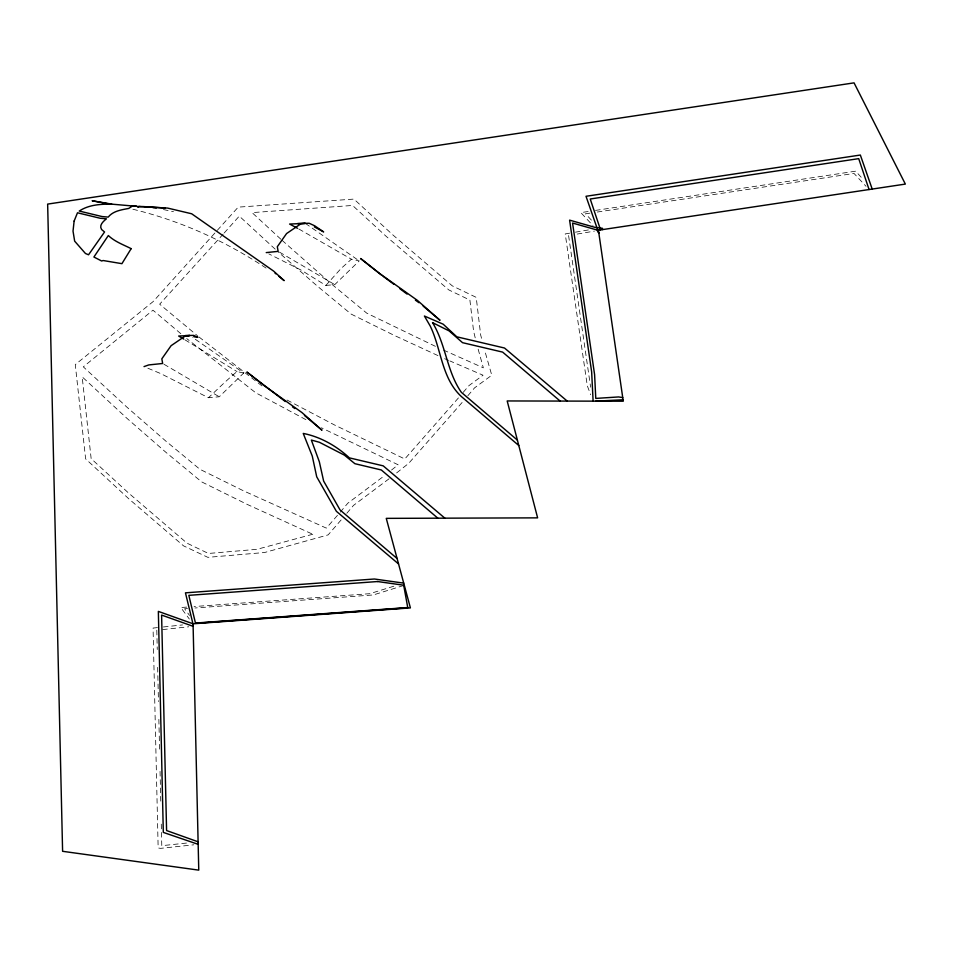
<?xml version="1.0" encoding="UTF-8"?>
<svg xmlns="http://www.w3.org/2000/svg" width="953" height="953" viewBox="0 0 953 953"><rect width="100%" height="100%" fill="white"/><g stroke="black" fill="none" stroke-linecap="round" stroke-linejoin="round"><path stroke-width="0.71" stroke-dasharray="4.76 3.57" d="M325.855 285.423L334.753 284.637L359.221 260.896L351.419 259.216L340.971 268.579L325.855 285.423L300.874 269.973L268.829 253.891M340.257 512.118L347.857 503.184L383.88 476.119M346.832 513.25L353.492 505.412L391.48 476.976M463.218 392.35L468.959 385.608L483.04 375.22L449.947 360.961M467.863 395.733L474.57 387.859L491.772 375.22L484.708 350.501M337.457 515.359L326.355 528.129L243.575 490.866L199.892 469.281L165.715 441.001L126.63 406.907L83.304 366.834L152.957 310.19L181.07 333.895M341.126 519.957L328.142 534.883L264.577 552.514L207.837 557.338L183.512 545.843L128.75 498.776L85.627 458.881L75.275 364.606L153.171 301.553L238.202 207.135L353.944 199.094L393.208 235.224L452.246 285.84L476.214 297.36L480.681 335.039L482.194 340.84M458.429 397.925L404.787 458.989L334.432 424.931L286.77 399.891M462.11 402.488L408.754 463.289L394.947 474.26M223.228 234.057L159.663 304.198L197.45 335.718M224.217 232.961L239.286 216.117L278.741 252.438M147.858 368.215L160.628 373.552L208.433 397.723L219.273 396.77L243.73 373.016L192.303 337.183M243.73 373.016L237.023 371.575C226.981 379.866 217.892 388.943 208.433 397.723M391.552 470.02L398.128 464.79L321.387 427.778M393.815 586.214L369.764 593.695L194.09 606.549M403.595 585.511L373.314 594.946L194.9 607.99M569.608 233.175L565.224 233.938L587.286 385.751L590.681 394.733M575.457 232.175L588.62 229.911M577.208 234.069L594.434 231.114M588.156 211.518L580.83 212.614L592.992 225.647M595.494 210.41L855.651 171.183L863.537 179.783M589.931 213.15L585.535 213.806L591.575 220.274M597.269 212.042L854.019 173.446L866.039 186.323M157.483 627.598L153.064 628.075L158.127 846.883L158.353 848.027L160.676 848.349L193.84 844.799M163.38 626.967L182.523 624.918M162.606 629.588L188.765 626.788M186.478 843.06L161.784 845.692L161.224 821.915M186.705 607.097L180.796 607.526L189.349 619.057M187.527 608.538L184.584 608.753L189.564 615.471M163.451 209.553L173.494 211.709M132.872 209.243C180.963 220.87 226.171 241.431 267.364 268.937M444.646 358.685L448.625 360.401M435.402 346.332L366.798 313.192L332.001 284.399L281.957 240.227M443.443 350.049L483.35 367.834L478.132 349.108M437.951 355.588L393.708 335.134L351.133 314.097L317.825 286.531L279.86 253.415M305.925 419.665L255.702 392.767L186.74 338.589M298.789 228.97L351.419 259.216M279.408 252.092L334.753 284.637M163.928 364.225L219.273 396.77M184.977 339.84L237.023 371.575M305.389 223.383L359.221 260.896M261.944 385.905L198.581 336.659M280.861 239.227L252.057 212.614L352.574 205.455L386.12 236.296L448.827 289.938L469.9 300.076L473.605 331.263L475.607 339.447M568.596 235.558L590.622 387.192M156.804 630.207L157.245 649.529M157.662 667.362L158.448 701.539M158.865 719.372L159.616 752.072M160.056 771.382L160.819 804.082M312.763 534.252L257.012 549.309L208.421 553.467L187.05 543.186L128.619 493.082L91.154 458.631L82.161 376.84L126.892 418.284L165.977 452.377L201.643 481.884L247.22 504.411L312.763 534.252"/><path stroke-width="1.43" d="M144.022 366.607L148.716 364.939L162.665 363.486L161.831 358.84L171.099 345.689L185.525 335.837L189.909 335.516L178.664 336.04L183.715 339.077M137.232 206.348L132.848 205.753L128.786 208.421C121.543 209.815 113.062 210.947 108.201 217.105L102.031 216.545L79.254 211.054C88.855 204.692 100.589 204.061 111.739 204.145L136.815 206.348M266.232 252.605L278.145 251.354L277.311 246.72L286.579 233.556L301.017 223.717L305.389 223.383L289.605 224.05L297.479 228.267M192.84 623.822L410.398 607.895L386.263 518.361L537.623 517.86L507.187 400.951L623.262 401.213L598.424 230.221L905.35 184.084L854.055 82.863L47.65 204.097L62.6 851.303L198.76 870.137L193.066 623.798L158.353 611.397L163.308 832.398L198.164 844.334M195.389 623.322L407.658 607.788M607.788 400.76L595.899 401.153L623.059 399.772M297.61 223.502L309.141 223.252L314.669 225.79L323.651 231.913L314.371 226.885M156.28 208.004L153.028 207.742M165.369 208.076L143.176 206.551L137.601 207.063L138.971 206.229L147.822 207.289M149.013 207.004L167.633 208.088L191.66 213.77L273.594 271.081L284.137 280.623L278.943 276.358M403.727 583.129L374.422 579.007L185.454 592.837L193.078 624.346L192.804 623.548M188.241 335.956L185.49 335.563L193.662 335.385L197.902 337.326L193.769 336.743M622.738 397.604L618.652 396.936L595.78 398.414L594.601 374.684L572.562 223.038L598.448 230.423L597.305 230.614L598.853 233.235L586.012 196.282L860.345 155.041L872.198 189.063M111.751 204.121L92.131 200.761L109.476 204.037M193.125 626.324L161.605 615.066L166.584 830.551L198.105 841.809M275.119 273.344L275.834 273.797M415.401 300.147L418.963 302.709M292.476 406.848L294.87 408.575M383.213 276.346L393.946 284.328M399.915 288.759L407.074 294.084M285.328 401.547L246.898 372.051L263.886 385.453L301.946 412.554L321.983 430.184L304.472 415.46M382.01 275.465L360.603 258.513L379.377 273.332L417.438 300.421L440 320.279L423.168 306.092M567.214 401.082L504.506 348.024L456.809 336.814L443.193 324.199L424.407 316.027L430.279 326.14C441.43 349.263 441.549 378.353 461.455 396.615L518.789 445.516M560.15 401.07L502.636 352.11L462.539 342.675L449.149 330.917L432.519 322.626C445.933 344.39 446.719 371.348 461.359 392.326L517.384 440.107M397.079 558.506L340.09 509.998L323.639 481.074L319.326 461.728L311.345 440.036L319.446 442.299L344.39 455.129L354.897 463.694L381.319 469.972L437.856 518.194M398.557 563.95L336.385 511.308L316.718 476.822L312.274 456.082L303.233 433.424C320.506 436.819 336.552 446.028 349.417 457.881L383.201 465.85L444.86 518.17M599.628 228.911L600.557 229.899L590.229 198.998L858.713 158.639L869.053 189.54M602.26 228.899L602.522 229.602L602.451 228.303L594.958 227.362L569.596 220.131L591.658 371.956L593.111 401.142M74.131 221.06L73.024 231.114L74.656 241.145L85.46 253.498L88.546 254.785L104.556 231.972L101.626 229.554C98.707 225.301 103.377 221.239 106.438 218.833L100.232 218.273L77.491 212.781L74.131 221.06M131.157 248.65L121.924 263.671L103.162 260.526L101.637 260.991L93.906 257.024L108.332 235.546C114.944 241.752 123.199 244.647 131.157 248.65M377.567 581.533L188.837 595.339L195.46 623.071L407.741 607.537L403.691 585.213L377.567 581.533"/></g></svg>
